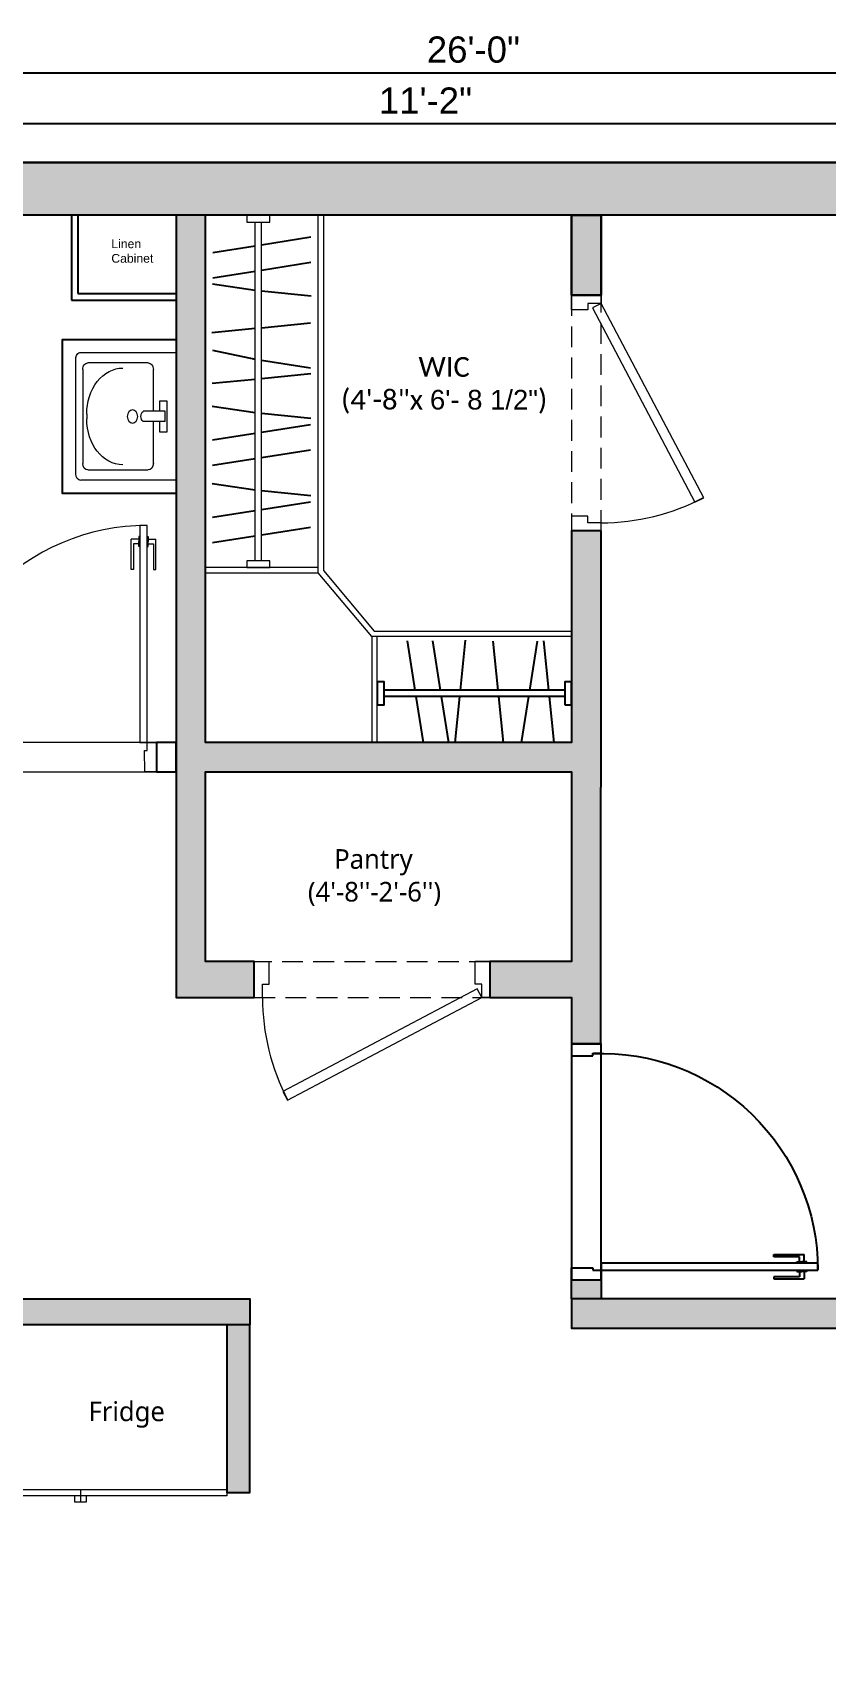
# Model space of a CAD drawing. Header units: inches. Extents: x 8555 to 8947, y -1346 to -868.
# Drawn here: x 8686.8 to 8808.1, y -1116.7 to -868.2 of the extents above; entities that cross this region are included whole.
import ezdxf

# ---------------------------------------------------------------- set-up
doc = ezdxf.new("R2010")
doc.units = ezdxf.units.IN
doc.header["$MEASUREMENT"] = 0
for name, pattern in [('ACAD_ISO02W100', [15, 12, -3]), ('CACHE2', [4.7625, 3.175, -1.5875]), ('HIDDEN', [9.525, 6.35, -3.175])]:
    doc.linetypes.add(name, pattern=pattern)
for name, color, linetype, lineweight in [('A_DIMENSION-01', 7, 'Continuous', 13), ('A_DOOR', 7, 'Continuous', 13), ('A_KITCHEN FIXTURE', 7, 'Continuous', 9), ('A_TEXT-01', 7, 'Continuous', 9), ('A_TOILET FIXTURE', 7, 'Continuous', 5), ('A_WALL', 7, 'Continuous', 30)]:
    doc.layers.add(name, color=color, linetype=linetype, lineweight=lineweight)
doc.layers.add('H hatch', color=7, linetype='Continuous')
doc.layers.add('Möbel Fest', color=7, linetype='Continuous')
doc.styles.add('Trebuchet MS', font='arial.ttf', dxfattribs={"height": 4})
doc.styles.add('Trebuchet MS_2', font='trebuc.ttf', dxfattribs={"height": 24})
doc.dimstyles.new('Linear_-_3_32__Trebuchet_MS', dxfattribs={"dimscale": 12, "dimtxt": 4, "dimasz": 0.1875, "dimexe": 0.125, "dimexo": 0.125, "dimgap": 0.125, "dimtad": 1, "dimdec": 1, "dimrnd": 0.0625, "dimzin": 3, "dimdsep": 46, "dimlunit": 4, "dimtxsty": 'Trebuchet MS', "dimblk1": 'OBLIQUE', "dimblk2": 'OBLIQUE', "dimsah": 1, "dimcen": 0.09, "dimdle": 0.375, "dimazin": 0, "dimtfac": 0.5, "dimtdec": 1, "dimtix": 1, "dimtmove": 0, "dimatfit": 3, "dimfxl": 0.25, "dimfxlon": 1, "dimtvp": 1, "dimfrac": 2, "dimtolj": 1, "dimtzin": 0, "dimarcsym": 2})

# ---------------------------------------------------------------- blocks, each defined once
blk = doc.blocks.new('Refrigerator-2 door - 36 in top')
for p, q in [((0, -26.999999), (36, -26.999999)), ((11, -27.999999), (11, -28.999999)), ((11, -28.999999), (13, -28.999999)), ((12, -26.999999), (12, -28.999999)), ((13, -28.999999), (13, -27.999999))]:
    blk.add_line(p, q)
blk.add_lwpolyline([(0, -27.999999), (0, 0), (36, 0), (36, -27.999999)], close=True)
blk = doc.blocks.new('_Oblique')
at = {"color": 0, "linetype": 'ByBlock', "lineweight": -2}
blk.add_line((-0.5, -0.5), (0.5, 0.5), dxfattribs=at)
blk = doc.blocks.new('*D11')
at = {"layer": 'A_DIMENSION-01', "color": 0, "lineweight": -2, "transparency": 16777216}
for p, q in [((8593.62, -874.33), (8914.62, -874.33)), ((8598.12, -877.33), (8598.12, -872.83)), ((8910.12, -877.33), (8910.12, -872.83))]:
    blk.add_line(p, q, dxfattribs=at)
at = {"layer": 'Defpoints', "color": 0, "transparency": 16777216}
for p in [(8910.12, -874.33), (8598.12, -888.03), (8910.12, -888.03)]:
    blk.add_point(p, dxfattribs=at)
at = {"layer": 'A_DIMENSION-01', "color": 0, "lineweight": -2, "transparency": 16777216, "xscale": 2.25, "yscale": 2.25, "zscale": 2.25, "rotation": 180}
blk.add_blockref('_Oblique', (8598.12, -874.33), dxfattribs=at)
at = {"layer": 'A_DIMENSION-01', "color": 0, "lineweight": -2, "transparency": 16777216, "xscale": 2.25, "yscale": 2.25, "zscale": 2.25}
blk.add_blockref('_Oblique', (8910.12, -874.33), dxfattribs=at)
at = {"layer": 'A_DIMENSION-01', "color": 0, "transparency": 16777216, "insert": (8754.12, -870.79), "char_height": 4, "attachment_point": 5, "style": 'Trebuchet MS'}
blk.add_mtext('\\A1;26\'-0"', dxfattribs=at)
blk = doc.blocks.new('fsd')
at = {"color": 0, "linetype": 'ByBlock', "ltscale": 10}
for p, q in [((8895.39, -4830.38), (8895.39, -4828.94)), ((8899.89, -4828.95), (8899.89, -4830.75)), ((8896.65, -4830.38), (8895.39, -4830.38)), ((8896.65, -4830.74), (8896.65, -4830.38)), ((8899.89, -4830.75), (8896.65, -4830.74)), ((8869, -4861.09), (8864.36, -4861.09)), ((8864.36, -4862.23), (8864.36, -4861.09)), ((8869, -4861.43), (8869, -4861.09)), ((8895.39, -4863.5), (8862.27, -4863.5)), ((8862.29, -4862.42), (8895.39, -4862.42)), ((8862.29, -4863.5), (8862.29, -4862.42)), ((8863.97, -4862.42), (8863.97, -4862.23)), ((8863.97, -4862.23), (8864.72, -4862.23)), ((8863.97, -4863.5), (8863.97, -4863.68)), ((8863.97, -4863.68), (8864.72, -4863.68)), ((8864.36, -4863.68), (8864.36, -4864.83)), ((8865.48, -4862.23), (8864.72, -4862.23)), ((8865.48, -4863.68), (8864.72, -4863.68)), ((8865.08, -4861.43), (8869, -4861.43)), ((8865.08, -4862.23), (8865.08, -4861.43)), ((8865.08, -4863.68), (8865.08, -4864.49)), ((8865.48, -4862.42), (8865.48, -4862.23)), ((8865.48, -4863.5), (8865.48, -4863.68)), ((8895.39, -4862.42), (8895.39, -4863.5)), ((8896.65, -4863.5), (8895.39, -4863.5)), ((8895.39, -4863.5), (8895.39, -4864.94)), ((8896.65, -4863.14), (8896.65, -4863.5)), ((8899.89, -4863.14), (8896.65, -4863.14)), ((8899.89, -4864.94), (8899.89, -4863.14)), ((8869, -4864.83), (8864.36, -4864.83)), ((8865.08, -4864.49), (8869, -4864.49)), ((8869, -4864.49), (8869, -4864.83))]:
    blk.add_line(p, q, dxfattribs=at)
blk.add_lwpolyline([(8895.39, -4864.94), (8895.39, -4828.94), (8899.89, -4828.94), (8899.89, -4864.94)], close=True, dxfattribs=at)
blk.add_arc((8895.39, -4863.5), 33.12, 87.8197, 180, dxfattribs=at)
blk = doc.blocks.new('*D27')
at = {"layer": 'A_DIMENSION-01', "color": 0, "lineweight": -2, "transparency": 16777216}
for p, q in [((8675.24, -882.05), (8818.37, -882.05)), ((8679.74, -885.05), (8679.74, -880.55)), ((8813.87, -885.05), (8813.87, -880.55))]:
    blk.add_line(p, q, dxfattribs=at)
at = {"layer": 'Defpoints', "color": 0, "transparency": 16777216}
for p in [(8813.87, -882.05), (8679.74, -888.03), (8813.87, -888.03)]:
    blk.add_point(p, dxfattribs=at)
at = {"layer": 'A_DIMENSION-01', "color": 0, "lineweight": -2, "transparency": 16777216, "xscale": 2.25, "yscale": 2.25, "zscale": 2.25, "rotation": 180}
blk.add_blockref('_Oblique', (8679.74, -882.05), dxfattribs=at)
at = {"layer": 'A_DIMENSION-01', "color": 0, "lineweight": -2, "transparency": 16777216, "xscale": 2.25, "yscale": 2.25, "zscale": 2.25}
blk.add_blockref('_Oblique', (8813.87, -882.05), dxfattribs=at)
at = {"layer": 'A_DIMENSION-01', "color": 0, "transparency": 16777216, "insert": (8746.8, -878.55), "char_height": 4, "attachment_point": 5, "style": 'Trebuchet MS'}
blk.add_mtext('\\A1;11\'-2"', dxfattribs=at)
blk = doc.blocks.new('gdfgrtert')
at = {"layer": 'A_TOILET FIXTURE', "color": 9, "ltscale": 0.5, "true_color": 0xc7c8ca, "transparency": 33554554}
for p, q in [((831.59, 798.84), (831.59, 813.41)), ((832.56, 814.18), (850.13, 814.18)), ((848.53, 813.11), (834.16, 813.11)), ((851.1, 813.41), (851.1, 798.84)), ((833.18, 812.34), (833.18, 803.08)), ((841.7, 812.49), (840.99, 812.49)), ((849.51, 803.08), (849.51, 812.34)), ((849.51, 812.34), (849.51, 812.34)), ((840.56, 800.51), (840.56, 803.85)), ((842.13, 800.51), (842.13, 803.85)), ((834.16, 802.31), (840.56, 802.31)), ((838.95, 801.31), (840.56, 801.31)), ((838.95, 800.24), (838.95, 801.31)), ((840.56, 800.51), (842.13, 800.51)), ((842.13, 802.31), (848.53, 802.31)), ((842.13, 801.31), (843.74, 801.31)), ((843.74, 801.31), (843.74, 800.24)), ((851.1, 798.84), (831.59, 798.84)), ((843.74, 800.24), (838.95, 800.24))]:
    blk.add_line(p, q, dxfattribs=at)
at = {"layer": 'A_TOILET FIXTURE', "color": 9, "ltscale": 0.5, "true_color": 0xc7c8ca, "transparency": 33554554, "extrusion": (0, 0, -1)}
for centre, major_axis, start_param, end_param in [((832.56, 813.41), (-0.976, 0), 0, 1.570796), ((834.16, 812.34), (-0.976, 0), 0, 1.570796), ((848.53, 812.34), (-0.976, 0), 1.570796, 3.141593), ((850.13, 813.41), (-0.976, 0), 1.570796, 3.141593), ((840.99, 806.97), (-7.03, 0), 0, 1.570796), ((841.7, 806.97), (-7.03, 0), 1.570796, 3.141593), ((834.16, 803.08), (-0.976, 0), -1.570796, 0), ((841.34, 803.48), (-0.917, 0), 0.552816, 2.588777), ((848.53, 803.08), (-0.976, 0), -3.141593, -1.570796)]:
    blk.add_ellipse(centre, major_axis=major_axis, ratio=0.785714, start_param=start_param, end_param=end_param, dxfattribs=at)
blk.add_ellipse((841.34, 805.5), major_axis=(-1.01, 0), ratio=0.785714, dxfattribs=at)
blk = doc.blocks.new('dsf')
at = {"color": 0, "linetype": 'ByBlock'}
blk.add_lwpolyline([(8938.89, -4745.27), (8921.56, -4745.27), (8921.56, -4721.76), (8938.89, -4721.76)], dxfattribs=at)
at = {"color": 0, "linetype": 'ByBlock', "rotation": 89.99999999999999}
blk.add_blockref('gdfgrtert', (9737.73, -5574.86), dxfattribs=at)

msp = doc.modelspace()

# ---------------------------------------------------------------- hatches: boundary and pattern name
at = {"layer": 'H hatch'}
h = msp.add_hatch(color=0, dxfattribs=at)
h.dxf.hatch_style = 1
h.paths.add_polyline_path([(8813.87, -889.49), (8813.87, -888.03), (8679.74, -888.03), (8679.74, -889.57), (8679.74, -894.57), (8679.74, -896.03), (8813.87, -896.03), (8813.87, -894.49)])
h.paths.add_polyline_path([(8910.12, -888.03), (8861.87, -888.03), (8861.87, -889.49), (8861.87, -894.49), (8861.87, -896.03), (8902.12, -896.03), (8902.12, -990.54), (8903.66, -990.54), (8908.66, -990.54), (8910.12, -990.54)])
h.paths.add_polyline_path([(8910.12, -1038.54), (8908.66, -1038.54), (8903.66, -1038.54), (8902.12, -1038.54), (8902.12, -1093.81), (8903.66, -1093.81), (8908.66, -1093.81), (8910.12, -1093.81)])
h.paths.add_polyline_path([(8666.41, -1079.13), (8674.91, -1079.13), (8674.91, -1073.04), (8666.41, -1073.04)], flags=9)
h.paths.add_polyline_path([(8612.3, -1030.95), (8627.78, -1030.95), (8627.78, -1023.68), (8612.3, -1023.68)], flags=9)
h.paths.add_polyline_path([(8728.09, -1002.51), (8749.83, -1002.51), (8749.83, -991.2), (8728.09, -991.2)], flags=9)
h.paths.add_polyline_path([(8738.1, -1245.29), (8766.95, -1245.29), (8766.95, -1233.02), (8738.1, -1233.02)], flags=9)
h.paths.add_polyline_path([(8814.41, -1137.47), (8840.35, -1137.47), (8840.35, -1126.19), (8814.41, -1126.19)], flags=9)
h.paths.add_polyline_path([(8644.01, -946.01), (8682.22, -946.01), (8682.22, -932.24), (8644.01, -932.24)], flags=9)
h.paths.add_polyline_path([(8612.64, -1169.58), (8620.21, -1169.58), (8620.21, -1163.28), (8612.64, -1163.28)], flags=9)
h.paths.add_polyline_path([(8620.08, -1103.52), (8620.08, -1087.73), (8613.77, -1087.73), (8613.77, -1103.52)], flags=9)
h.paths.add_polyline_path([(8694.27, -1081.84), (8707.36, -1081.84), (8707.36, -1075.54), (8694.27, -1075.54)], flags=9)
h.paths.add_polyline_path([(8655.86, -1137.04), (8685.92, -1137.04), (8685.92, -1124.19), (8655.86, -1124.19)], flags=9)
h.paths.add_polyline_path([(8612.03, -1051.36), (8624.22, -1051.36), (8624.22, -1044.09), (8612.03, -1044.09)], flags=9)
h.paths.add_polyline_path([(8638.8, -1002.66), (8653.44, -1002.66), (8653.44, -990.4), (8638.8, -990.4)], flags=9)
h.paths.add_polyline_path([(8630.65, -1021.01), (8653.94, -1021.01), (8653.94, -1009.27), (8630.65, -1009.27)], flags=9)
h.paths.add_polyline_path([(8733.07, -927.74), (8766.23, -927.74), (8766.23, -915.47), (8733.07, -915.47)], flags=9)
h.paths.add_polyline_path([(8823.31, -964.44), (8858.11, -964.44), (8858.11, -950.67), (8823.31, -950.67)], flags=9)
h = msp.add_hatch(color=0, dxfattribs=at)
h.dxf.hatch_style = 1
h.paths.add_polyline_path([(8902.12, -1065.97), (8902.12, -1061.47), (8769.13, -1061.47), (8769.13, -1065.97)])
h.paths.add_polyline_path([(8773.63, -944.26), (8769.13, -944.26), (8769.13, -976.54), (8713.2, -976.54), (8713.2, -950.64), (8713.2, -950.64), (8713.2, -949.86), (8713.2, -896.03), (8708.7, -896.03), (8708.7, -977.54), (8708.7, -981.04), (8708.7, -1015.47), (8720.65, -1015.47), (8720.65, -1013.47), (8720.65, -1013.47), (8720.65, -1009.97), (8713.2, -1009.97), (8713.2, -981.04), (8769.13, -981.04), (8769.13, -1009.97), (8756.65, -1009.97), (8756.65, -1015.47), (8769.13, -1015.47), (8769.13, -1022.57), (8773.59, -1022.57)])
h.paths.add_polyline_path([(8773.62, -896.03), (8769.13, -896.03), (8769.13, -908.26), (8773.62, -908.26)], flags=17)
h = msp.add_hatch(color=0, dxfattribs=at)
h.dxf.hatch_style = 1
h.paths.add_polyline_path([(8773.65, -1058.57), (8769.13, -1058.57), (8769.13, -1061.47), (8773.65, -1061.47)])
h = msp.add_hatch(color=0, dxfattribs=at)
h.dxf.hatch_style = 1
h.paths.add_polyline_path([(8719.95, -1061.47), (8669.7, -1061.47), (8669.7, -1061.47), (8665.2, -1061.47), (8606.12, -1061.47), (8606.12, -1065.47), (8682.91, -1065.47), (8682.91, -1065.47), (8716.45, -1065.47), (8719.95, -1065.47)])
h = msp.add_hatch(color=0, dxfattribs=at)
h.dxf.hatch_style = 1
h.paths.add_polyline_path([(8719.95, -1065.47), (8716.45, -1065.47), (8716.45, -1091.06), (8719.95, -1091.06)])

# ---------------------------------------------------------------- linework, layer by layer
at = {"color": 0}
for p, q in [((8692.7, -896.03), (8692.7, -909.03)), ((8708.7, -896.03), (8693.7, -896.03)), ((8693.7, -896.03), (8693.7, -908.03)), ((8692.7, -909.03), (8708.7, -909.03)), ((8693.7, -908.03), (8708.7, -908.03))]:
    msp.add_line(p, q, dxfattribs=at)
for points in [[(8772.12, -1200.03), (8910.12, -1200.03), (8910.12, -888.03), (8598.12, -888.03), (8598.12, -1200.03), (8736.12, -1200.03)], [(8772.12, -1192.03), (8902.12, -1192.03), (8902.12, -896.03), (8606.12, -896.03), (8606.12, -1192.03), (8736.12, -1192.03)]]:
    msp.add_lwpolyline(points, dxfattribs=at)
for points in [[(8598.12, -888.03), (8910.12, -888.03), (8910.12, -1272.03), (8806.12, -1272.03), (8802.12, -1272.03), (8702.12, -1272.03), (8702.12, -1272.03), (8598.12, -1272.03)], [(8773.63, -944.26), (8769.13, -944.26), (8769.13, -976.54), (8713.2, -976.54), (8713.2, -896.03), (8708.7, -896.03), (8708.7, -977.54), (8708.7, -977.54), (8708.7, -981.04), (8708.7, -981.04), (8708.7, -1015.47), (8720.65, -1015.47), (8720.65, -1009.97), (8713.2, -1009.97), (8713.2, -981.04), (8769.13, -981.04), (8769.13, -1009.97), (8756.65, -1009.97), (8756.65, -1015.47), (8769.13, -1015.47), (8769.13, -1022.57), (8773.59, -1022.57)], [(8705.71, -981.04), (8708.7, -981.04), (8708.7, -976.54), (8705.71, -976.54)], [(8769.13, -1058.57), (8773.65, -1058.57), (8773.65, -1061.47), (8769.13, -1061.47)], [(8606.12, -1061.47), (8719.95, -1061.47), (8719.95, -1065.47), (8606.12, -1065.47)], [(8902.12, -1061.47), (8769.13, -1061.47), (8769.13, -1065.97), (8902.12, -1065.97)], [(8719.95, -1065.47), (8716.45, -1065.47), (8716.45, -1091.06), (8719.95, -1091.06)]]:
    msp.add_lwpolyline(points, close=True, dxfattribs=at)
at = {"layer": 'A_DOOR', "color": 0, "ltscale": 10}
for p, q in [((8703.18, -943.44), (8703.18, -976.54)), ((8704.26, -943.44), (8703.18, -943.44)), ((8704.26, -976.54), (8704.26, -943.42)), ((8701.85, -950.15), (8701.85, -945.51)), ((8703, -945.51), (8701.85, -945.51)), ((8702.19, -946.23), (8702.19, -950.15)), ((8703, -946.23), (8702.19, -946.23)), ((8703.18, -945.11), (8703, -945.11)), ((8703, -945.11), (8703, -945.87)), ((8703, -946.62), (8703, -945.87)), ((8703.18, -946.62), (8703, -946.62)), ((8704.26, -945.11), (8704.44, -945.11)), ((8704.26, -946.62), (8704.44, -946.62)), ((8704.44, -945.11), (8704.44, -945.87)), ((8704.44, -945.51), (8705.59, -945.51)), ((8704.44, -946.62), (8704.44, -945.87)), ((8704.44, -946.23), (8705.25, -946.23)), ((8705.25, -946.23), (8705.25, -950.15)), ((8705.59, -950.15), (8705.59, -945.51)), ((8702.19, -950.15), (8701.85, -950.15)), ((8705.25, -950.15), (8705.59, -950.15)), ((8703.18, -976.54), (8704.26, -976.54)), ((8704.26, -977.8), (8704.26, -976.54)), ((8704.26, -976.54), (8705.7, -976.54)), ((8703.9, -977.8), (8704.26, -977.8)), ((8703.91, -981.02), (8703.9, -977.8)), ((8705.7, -981.03), (8703.9, -981.03))]:
    msp.add_line(p, q, dxfattribs=at)
at = {"layer": 'A_DOOR', "color": 0, "linetype": 'CACHE2'}
for points in [[(8773.62, -944.26), (8773.62, -908.26), (8769.13, -908.26), (8769.13, -944.26)], [(8720.65, -1015.47), (8756.65, -1015.47), (8756.65, -1010.04), (8720.65, -1010.04)]]:
    msp.add_lwpolyline(points, close=True, dxfattribs=at)
at = {"layer": 'A_DOOR', "color": 0}
for points in [[(8773.62, -909.51), (8773.62, -909.51), (8773.62, -909.51), (8771.62, -909.51), (8771.62, -910.51), (8769.13, -910.51), (8769.13, -908.26), (8773.62, -908.26), (8773.62, -909.51), (8773.62, -909.51)], [(8755.4, -1015.47), (8755.4, -1015.47), (8755.4, -1015.47), (8755.4, -1013.47), (8754.4, -1013.47), (8754.4, -1009.95), (8756.65, -1009.95), (8756.65, -1015.47), (8755.4, -1015.47), (8755.4, -1015.47)]]:
    msp.add_lwpolyline(points, dxfattribs=at)
for points in [[(8789.3, -939.18), (8773.62, -909.51), (8772.3, -910.21), (8787.97, -939.88)], [(8725.73, -1031.15), (8755.4, -1015.47), (8754.7, -1014.14), (8725.03, -1029.82)]]:
    msp.add_lwpolyline(points, close=True, dxfattribs=at)
for points in [[(8773.62, -943.01), (8771.62, -943.01), (8771.62, -942.01), (8769.13, -942.01), (8769.13, -944.26), (8773.62, -944.26), (8773.62, -943.01, 0.122147), (8789.29, -939.16, 0.122147)], [(8721.9, -1015.47), (8721.9, -1013.47), (8722.9, -1013.47), (8722.9, -1010.04), (8720.65, -1010.04), (8720.65, -1015.47), (8721.9, -1015.47, 0.122147), (8725.75, -1031.14, 0.122147)]]:
    msp.add_lwpolyline(points, format="xyb", dxfattribs=at)
at = {"layer": 'A_DOOR', "color": 0, "linetype": 'HIDDEN', "ltscale": 10}
msp.add_lwpolyline([(8705.71, -976.54), (8669.71, -976.54), (8669.71, -981.04), (8705.71, -981.04)], close=True, dxfattribs=at)
at = {"layer": 'A_DOOR', "color": 0, "ltscale": 10}
msp.add_arc((8704.26, -976.54), 33.12, 90.0026, 182.1829, dxfattribs=at)
at = {"layer": 'A_TOILET FIXTURE', "color": 0}
for p, q in [((8720.77, -948.8), (8720.77, -897.09)), ((8721.73, -948.8), (8721.73, -897.09))]:
    msp.add_line(p, q, dxfattribs=at)
for points in [[(8719.5, -896.03), (8719.5, -897.09), (8723.02, -897.09), (8723.02, -896.03)], [(8719.5, -948.8), (8719.5, -949.86), (8723.02, -949.86), (8723.02, -948.8)], [(8713.2, -950.64), (8730.39, -950.64), (8730.39, -949.86), (8713.2, -949.86)]]:
    msp.add_lwpolyline(points, close=True, dxfattribs=at)
for points in [[(8769.13, -960.35), (8738.6, -960.35), (8730.39, -950.64), (8730.39, -896.03)], [(8731.2, -896.03), (8731.2, -950.3), (8738.94, -959.54), (8769.13, -959.54)], [(8738.6, -960.35), (8738.6, -976.54), (8739.41, -976.54), (8739.41, -960.35)]]:
    msp.add_lwpolyline(points, dxfattribs=at)
at = {"layer": 'A_WALL', "color": 0, "ltscale": 10}
msp.add_lwpolyline([(8773.62, -908.26), (8769.13, -908.26), (8769.13, -896.03), (8773.62, -896.03)], close=True, dxfattribs=at)
at = {"layer": 'Möbel Fest', "color": 0}
for p, q in [((8729.29, -899.43), (8721.73, -900.62)), ((8720.77, -900.77), (8714.33, -901.78)), ((8720.77, -904.63), (8714.33, -905.64)), ((8729.29, -903.29), (8721.73, -904.48)), ((8714.27, -906.55), (8720.77, -907.49)), ((8721.73, -907.59), (8729.34, -908.37)), ((8720.77, -913.37), (8714.15, -913.99)), ((8729.22, -912.51), (8721.73, -913.28)), ((8714.26, -916.66), (8720.77, -918.01)), ((8721.73, -918.16), (8729.22, -919.34)), ((8720.77, -921.12), (8714.21, -921.73)), ((8729.27, -920.25), (8721.73, -921.02)), ((8720.77, -926.21), (8714.21, -925.26)), ((8729.27, -927.08), (8721.73, -926.31)), ((8714.26, -930.34), (8720.77, -929.32)), ((8721.73, -929.17), (8729.22, -927.99)), ((8721.73, -933.03), (8729.22, -931.86)), ((8714.26, -934.2), (8720.77, -933.18)), ((8720.77, -938.02), (8714.21, -937.08)), ((8729.27, -938.89), (8721.73, -938.12)), ((8714.26, -942.15), (8720.77, -941.13)), ((8721.73, -940.98), (8729.22, -939.81)), ((8721.73, -944.84), (8729.22, -943.67)), ((8714.26, -946.02), (8720.77, -944.99)), ((8744, -961.01), (8745.18, -968.57)), ((8747.86, -961.01), (8749.04, -968.57)), ((8752.16, -968.57), (8752.93, -960.95)), ((8757.08, -961.08), (8757.84, -968.57)), ((8762.73, -968.57), (8763.9, -961.08)), ((8764.82, -961.02), (8765.59, -968.57)), ((8768.07, -968.57), (8740.47, -968.57)), ((8768.07, -969.52), (8740.47, -969.52)), ((8745.33, -969.52), (8746.43, -976.54)), ((8749.19, -969.52), (8750.29, -976.54)), ((8751.34, -976.54), (8752.06, -969.52)), ((8757.94, -969.52), (8758.66, -976.54)), ((8761.48, -976.54), (8762.58, -969.52)), ((8765.69, -969.52), (8766.4, -976.54))]:
    msp.add_line(p, q, dxfattribs=at)
for points in [[(8739.41, -970.8), (8740.47, -970.8), (8740.47, -967.27), (8739.41, -967.27)], [(8768.07, -970.8), (8769.13, -970.8), (8769.13, -967.27), (8768.07, -967.27)]]:
    msp.add_lwpolyline(points, close=True, dxfattribs=at)

# ---------------------------------------------------------------- block references
at = {"color": 0}
msp.add_blockref('dsf', (-230.19, 3806.74), dxfattribs=at)
at = {"color": 0, "xscale": -1}
msp.add_blockref('fsd', (17669.02, 3806.37), dxfattribs=at)
at = {"layer": 'A_KITCHEN FIXTURE', "color": 0, "xscale": 0.9316702415433914, "yscale": 0.9316702415433914, "zscale": 0.9316702415433914}
msp.add_blockref('Refrigerator-2 door - 36 in top', (8682.91, -1065.47), dxfattribs=at)

# ---------------------------------------------------------------- texts
at = {"layer": 'A_TEXT-01', "color": 0, "linetype": 'ACAD_ISO02W100', "style": 'Trebuchet MS_2'}
for s, p in [('Pantry', (8732.86, -995.84)), ("(4'-8''-2'-6'')", (8728.84, -1000.84))]:
    msp.add_text(s, height=3, dxfattribs=at).set_placement(p)
at = {"layer": 'A_TEXT-01', "color": 0, "ltscale": 10, "attachment_point": 1, "style": 'Trebuchet MS_2'}
for s, insert, char_height, width in [('\\A1;{\\fArial|b0|i0|c0|p34;Linen \\PCabinet}', (8698.81, -899.75), 1.3318, 7.5563), ('\\pxqc;{\\fCalibri|b0|i0|c0|p34;WIC\\P(4\'-8"x \\A1;\\fArial|b0|i0|c0|p34;6\'- 8 1/2"\\A0;\\fCalibri|b0|i0|c0|p34;)}', (8728.77, -917.72), 3, 41.7629), ('Fridge', (8695.32, -1077.17), 3, 20.7817)]:
    msp.add_mtext(s, dxfattribs=dict(at, insert=insert, char_height=char_height, width=width))

# ---------------------------------------------------------------- dimensions: what is measured, and where the dimension line sits
at = {"layer": 'A_DIMENSION-01', "color": 0}
for base, p1, p2, picture, middle in [((8910.12, -874.33), (8598.12, -888.03), (8910.12, -888.03), '*D11', (8754.12, -870.79)), ((8813.87, -882.05), (8679.74, -888.03), (8813.87, -888.03), '*D27', (8746.8, -878.55))]:
    dim = msp.add_linear_dim(base=base, p1=p1, p2=p2, dimstyle='Linear_-_3_32__Trebuchet_MS', override={"dimpost": '<>', "dimtmove": 1}, dxfattribs=at)
    dim.commit()
    dim.dimension.update_dxf_attribs({"geometry": picture, "text_midpoint": middle})

doc.saveas('drawing.dxf')
